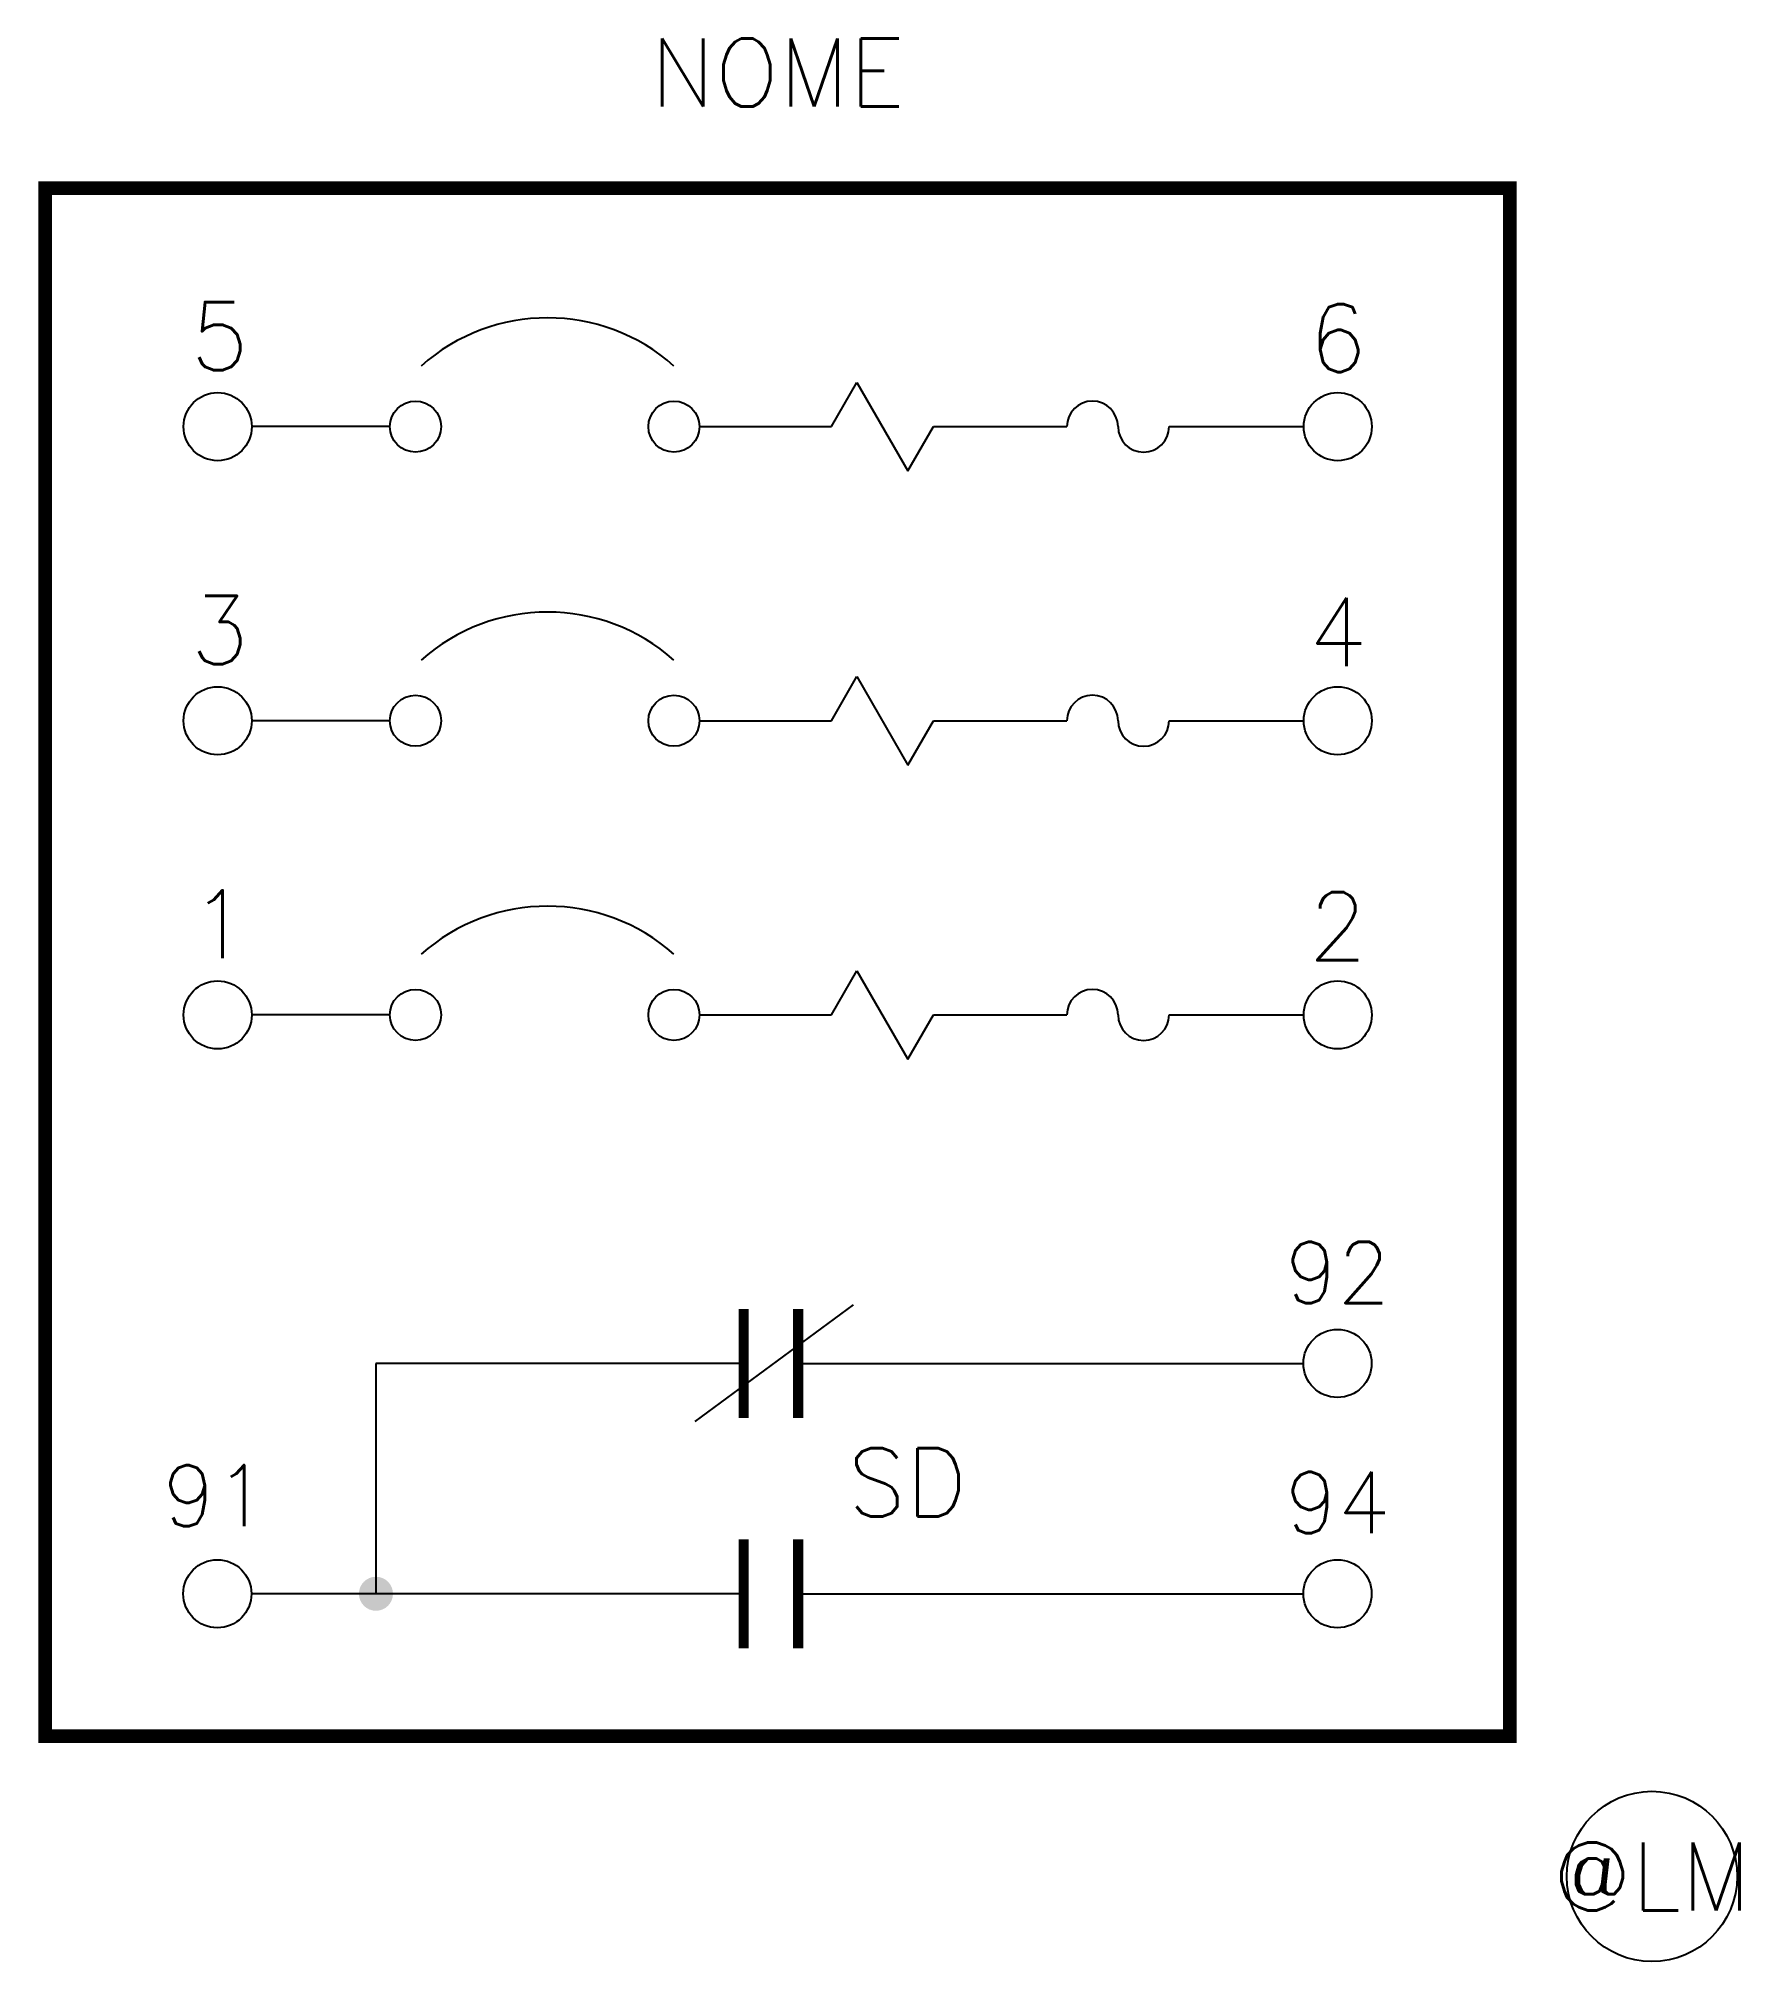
# Model space of a CAD drawing. Header units: millimetres. Extents: x 2999.5 to 3049.4, y 1115.7 to 1172.1.
import ezdxf
from ezdxf.enums import TextEntityAlignment as Align

# ---------------------------------------------------------------- set-up
doc = ezdxf.new("R2010")
doc.units = ezdxf.units.MM
doc.linetypes.add('DASHDOT2', pattern=[0.5, 0.25, -0.125, 0, -0.125])
doc.styles.add('ROMANS', font='romans')

msp = doc.modelspace()

# ---------------------------------------------------------------- hatches: boundary and pattern name
at = {"linetype": 'DASHDOT2'}
h = msp.add_hatch(color=256, dxfattribs=at)
edge = h.paths.add_edge_path()
edge.add_arc((3009.41, 1126.451), 0.5, 0, 360)

# ---------------------------------------------------------------- linework, layer by layer
at = {"color": 5}
for p, q in [((2999.701, 1122.27), (2999.701, 1167.723)), ((2999.701, 1167.723), (3042.701, 1167.723)), ((3042.701, 1167.723), (3042.701, 1122.27)), ((3042.701, 1122.27), (2999.701, 1122.27))]:
    msp.add_line(p, q, dxfattribs=at)
at = {"linetype": 'Continuous'}
for p, q in [((3022.781, 1160.723), (3023.531, 1162.022)), ((3023.531, 1162.022), (3025.031, 1159.424)), ((3018.909, 1160.723), (3022.781, 1160.723)), ((3025.031, 1159.424), (3025.781, 1160.723)), ((3025.781, 1160.723), (3029.697, 1160.723)), ((3032.697, 1160.723), (3036.649, 1160.723)), ((3022.781, 1152.086), (3023.531, 1153.385)), ((3023.531, 1153.385), (3025.031, 1150.787)), ((3018.909, 1152.086), (3022.781, 1152.086)), ((3025.031, 1150.787), (3025.781, 1152.086)), ((3025.781, 1152.086), (3029.697, 1152.086)), ((3032.697, 1152.086), (3036.649, 1152.086)), ((3022.781, 1143.448), (3023.531, 1144.747)), ((3023.531, 1144.747), (3025.031, 1142.149)), ((3018.909, 1143.448), (3022.781, 1143.448)), ((3025.031, 1142.149), (3025.781, 1143.448)), ((3025.781, 1143.448), (3029.697, 1143.448)), ((3032.697, 1143.448), (3036.649, 1143.448))]:
    msp.add_line(p, q, dxfattribs=at)
for p, q in [((3009.821, 1160.723), (3005.762, 1160.723)), ((3009.821, 1152.086), (3005.762, 1152.086)), ((3009.821, 1143.448), (3005.762, 1143.448))]:
    msp.add_line(p, q)
at = {"ltscale": 10}
for p, q in [((3018.781, 1131.512), (3023.433, 1134.937)), ((3009.41, 1133.214), (3009.41, 1126.451))]:
    msp.add_line(p, q, dxfattribs=at)
at = {"color": 5, "const_width": 0.4}
msp.add_lwpolyline([(3042.701, 1167.723), (2999.701, 1167.723), (2999.701, 1122.27), (3042.701, 1122.27)], close=True, dxfattribs=at)
at = {"const_width": 0.3}
for points in [[(3020.208, 1131.614), (3020.208, 1134.814)], [(3021.808, 1131.614), (3021.808, 1134.814)], [(3020.208, 1124.851), (3020.208, 1128.051)], [(3021.808, 1124.851), (3021.808, 1128.051)]]:
    msp.add_lwpolyline(points, dxfattribs=at)
for points in [[(3020.208, 1133.214), (3009.41, 1133.214)], [(3021.808, 1133.214), (3036.641, 1133.214)], [(3020.208, 1126.451), (3005.754, 1126.451)], [(3021.808, 1126.451), (3036.641, 1126.451)]]:
    msp.add_lwpolyline(points)
at = {"linetype": 'Continuous'}
for centre in [(3004.762, 1160.723), (3037.649, 1160.723), (3004.762, 1152.086), (3037.649, 1152.086), (3004.762, 1143.448), (3037.649, 1143.448), (3037.641, 1133.214), (3004.754, 1126.451), (3037.641, 1126.451)]:
    msp.add_circle(centre, 1, dxfattribs=at)
for centre, radius in [((3010.571, 1160.723), 0.75), ((3018.159, 1160.723), 0.75), ((3010.571, 1152.086), 0.75), ((3018.159, 1152.086), 0.75), ((3010.571, 1143.448), 0.75), ((3018.159, 1143.448), 0.75), ((3046.874, 1118.151), 2.5)]:
    msp.add_circle(centre, radius)
for centre, radius, start, end in [((3014.448, 1158.336), 5.581, 48.3063, 131.6937), ((3030.447, 1160.723), 0.75, 0, 180), ((3031.947, 1160.723), 0.75, 180, 0), ((3014.448, 1149.698), 5.581, 48.3063, 131.6937), ((3030.447, 1152.086), 0.75, 0, 180), ((3031.947, 1152.086), 0.75, 180, 0), ((3014.448, 1141.061), 5.581, 48.3063, 131.6937), ((3030.447, 1143.448), 0.75, 0, 180), ((3031.947, 1143.448), 0.75, 180, 0)]:
    msp.add_arc(centre, radius, start, end, dxfattribs=at)

# ---------------------------------------------------------------- texts
at = {"style": 'ROMANS'}
msp.add_text('SD', height=2, dxfattribs=at).set_placement((3025.015, 1128.723), align=Align.CENTER)
at = {"style": 'ROMANS', "flags": 4}
for tag, text, p in [('NOME', 'NOME', (3021.201, 1171.121)), ('@LM', '@LM', (3046.874, 1118.151))]:
    msp.add_attdef(tag, text=text, height=2, dxfattribs=at).set_placement(p, align=Align.MIDDLE_CENTER)
at = {"color": 7, "style": 'ROMANS', "flags": 4}
for tag, text, p in [('5', '5', (3004.821, 1161.781)), ('6', '6', (3037.649, 1161.723)), ('3', '3', (3004.821, 1153.151)), ('4', '4', (3037.649, 1153.093)), ('1', '1', (3004.821, 1144.511)), ('2', '2', (3037.649, 1144.453))]:
    msp.add_attdef(tag, text=text, height=2, dxfattribs=at).set_placement(p, align=Align.BOTTOM_CENTER)
at = {"style": 'ROMANS', "flags": 4}
for tag, text, p in [('92', '92', (3039.184, 1135.888)), ('94', '94', (3039.184, 1129.128))]:
    msp.add_attdef(tag, text=text, height=1.8, dxfattribs=at).set_placement(p, align=Align.MIDDLE_RIGHT)
msp.add_attdef('91', text='91', height=1.8, dxfattribs=at).set_placement((3003.148, 1129.331), align=Align.MIDDLE_LEFT)

doc.saveas('drawing.dxf')
